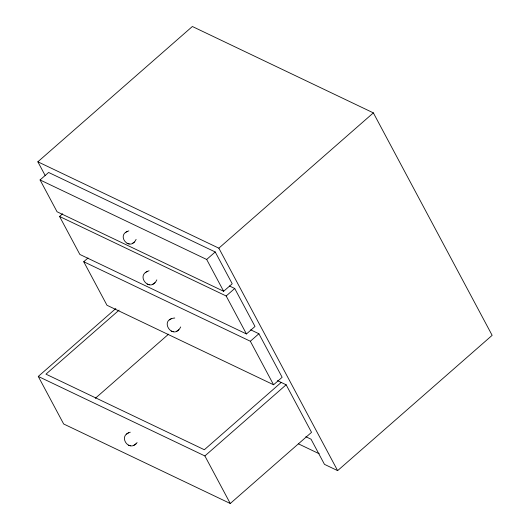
<?xml version="1.0" encoding="UTF-8"?>
<svg xmlns="http://www.w3.org/2000/svg" width="530" height="530" viewBox="0 0 530 530"><rect width="100%" height="100%" fill="white"/><g stroke="black" fill="none" stroke-linecap="round" stroke-linejoin="round"><path stroke-width="0.79" d="M136.104 239.381C130.082 252.412 115.063 234.717 128.87 230.881M156.82 279.866C150.387 293.792 134.335 274.885 149.096 270.784M180.697 326.95C173.356 341.585 157.993 319.378 174.774 318.007M130.274 432.215C117.137 435.494 129.214 453.19 137.091 442.57M45.255 175.655L37.855 161.796L192.37 26.5L373.365 112.877L492.145 335.338L337.63 470.633L324.466 464.346L311.044 439.204L305.83 436.72M40.068 179.948L48.621 172.462L215.226 251.969L232.213 283.782L223.66 291.275L57.055 211.761L40.068 179.948L206.673 259.462L223.66 291.275M229.497 285.995L234.724 288.492L255.003 326.46L246.45 333.953L79.844 254.44L59.572 216.472L62.626 213.795M250.677 329.826L258.892 333.748L282.139 377.281L273.579 384.773L106.98 305.26L83.733 261.727L88.013 257.984M277.475 380.653L286.147 384.787L311.534 432.341L230.272 503.5L63.666 423.987L38.273 376.439L115.818 308.54M119.104 310.103L45.958 374.154L204.341 449.738L281.211 382.435M37.855 161.796L218.85 248.173L373.365 112.877M206.673 259.462L215.226 251.969M95.307 398.315L168.58 334.152M59.572 216.472L226.171 295.985L234.724 288.492M83.733 261.727L250.339 341.24L258.892 333.748M38.273 376.439L204.878 455.946L286.147 384.787M176.742 331.164L178.868 329.766M133.871 445.233L135.985 443.842M126.697 231.795L127.359 231.358M125.325 232.696L126.014 232.253M132.328 243.402L132.997 242.965M133.673 242.515L134.362 242.064M145.306 272.725L146.041 272.248M146.764 271.757L147.472 271.3M152.792 284.159L153.495 283.702M154.223 283.212L154.959 282.735M170.832 318.994L171.528 318.543M169.395 319.941L170.117 319.471M126.591 434.103L127.306 433.639M128.015 433.162L128.704 432.712M127.061 243.336L129.234 243.913M147.161 284.093L149.48 284.709M171.216 331.098L173.495 331.7M128.393 445.167L130.652 445.77M298.337 443.802L319.239 453.779M218.85 248.173L337.63 470.633M226.171 295.985L246.45 333.953M250.339 341.24L273.579 384.773M204.878 455.946L230.272 503.5"/></g></svg>
